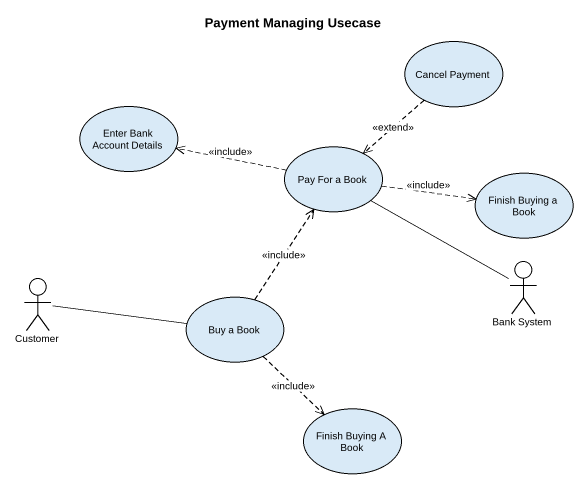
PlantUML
@startuml
title Payment Managing Usecase
usecase "Cancel Payment" as Cancel_Payment
usecase "Enter Bank Account Details" as Enter_Bank_Account_Details
usecase "Pay For a Book" as Pay_For_a_Book
usecase "Finish Buying a Book" as Finish_Buying_a_Book
actor Customer
actor "Bank System" as Bank_System
usecase "Buy a Book" as Buy_a_Book
usecase "Finish Buying A Book" as Finish_Buying_A_Book
Cancel_Payment ..> Pay_For_a_Book : <<extend>>
Pay_For_a_Book .left.> Enter_Bank_Account_Details : <<include>>
Pay_For_a_Book .right.> Finish_Buying_a_Book : <<include>>
Customer -right- Buy_a_Book
Bank_System -up- Pay_For_a_Book
Buy_a_Book .up.> Pay_For_a_Book : <<include>>
Buy_a_Book ..> Finish_Buying_A_Book : <<include>>
@enduml
